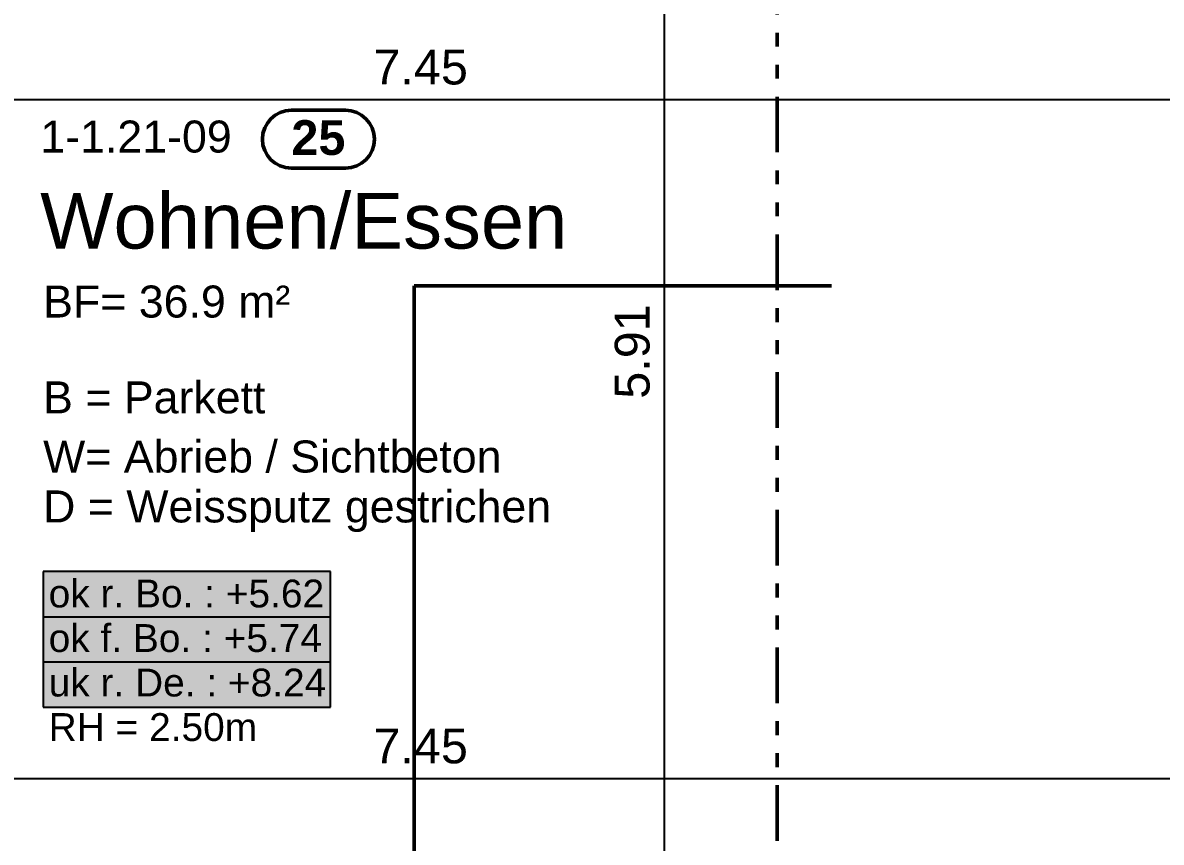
# Model space of a CAD drawing. Header units: centimetres. Extents: x 0.3 to 84.3, y 0.3 to 59.7.
# Drawn here: x 36.61 to 44.79, y 18.21 to 24.11 of the extents above; entities that cross this region are included whole.
import ezdxf

# ---------------------------------------------------------------- set-up
doc = ezdxf.new("R2010")
doc.units = ezdxf.units.CM
for name, pattern in [('AUSGEZOGEN', [0]), ('LINIE_23', [0.79, 0.4, -0.13, 0, -0.13, 0, -0.13]), ('RAND', [44.45, 12.7, -6.35, 12.7, -6.35, 0, -6.35]), ('STRICHPUNKT', [25.4, 12.7, -6.35, 0, -6.35])]:
    doc.linetypes.add(name, pattern=pattern)
for name, color, linetype, lineweight in [('Bauachsen grob', 7, 'RAND', 25), ('Raumbezeichnung', 7, 'AUSGEZOGEN', 35), ('Schnittbegrenzung', 7, 'AUSGEZOGEN', 25), ('Text Koten', 7, 'AUSGEZOGEN', 50), ('Text Werkplan Ausfuehrung', 7, 'AUSGEZOGEN', 50), ('Werkplan- Ausfuehrungsmasse', 7, 'AUSGEZOGEN', 25)]:
    doc.layers.add(name, color=color, linetype=linetype, lineweight=lineweight)
doc.styles.add('ARIAL', font='ARIAL.TTF')

msp = doc.modelspace()

# ---------------------------------------------------------------- hatches: boundary and pattern name
at = {"layer": 'Text Koten', "linetype": 'AUSGEZOGEN', "lineweight": 25, "true_color": 0xf1f1f1}
msp.add_hatch(color=7, dxfattribs=at).paths.add_polyline_path([(36.7533, 20.1598), (36.7533, 19.1865), (38.82, 19.1865), (38.82, 20.1598)])

# ---------------------------------------------------------------- linework, layer by layer
at = {"layer": 'Bauachsen grob', "color": 32, "linetype": 'LINIE_23', "lineweight": 50, "true_color": 0xc36e14}
msp.add_line((42.03, 1.394), (42.03, 57.974), dxfattribs=at)
at = {"layer": 'Schnittbegrenzung', "color": 14, "linetype": 'STRICHPUNKT', "lineweight": 50, "true_color": 0xb20000}
for p, q in [((42.42, 46.214), (42.42, 22.214)), ((42.42, 22.214), (39.42, 22.214)), ((39.42, 22.214), (39.42, 1.034))]:
    msp.add_line(p, q, dxfattribs=at)
at = {"layer": 'Text Koten', "color": 7, "linetype": 'AUSGEZOGEN', "lineweight": 25}
for p, q in [((36.7533, 20.1598), (36.7533, 19.1865)), ((38.82, 20.1598), (36.7533, 20.1598)), ((38.82, 19.1865), (38.82, 20.1598)), ((36.7533, 19.8354), (38.82, 19.8354)), ((36.7533, 19.5109), (38.82, 19.5109)), ((36.7533, 19.1865), (38.82, 19.1865))]:
    msp.add_line(p, q, dxfattribs=at)
at = {"layer": 'Text Werkplan Ausfuehrung', "color": 240, "linetype": 'AUSGEZOGEN', "lineweight": 50}
for p, q in [((38.9263, 23.4764), (38.5378, 23.4764)), ((38.9263, 23.0597), (38.5378, 23.0597))]:
    msp.add_line(p, q, dxfattribs=at)
for centre, start, end in [((38.5378, 23.268), 90, 270), ((38.9263, 23.268), 270, 90)]:
    msp.add_arc(centre, 0.2083, start, end, dxfattribs=at)
at = {"layer": 'Werkplan- Ausfuehrungsmasse', "color": 7, "linetype": 'AUSGEZOGEN', "lineweight": 25}
msp.add_line((32.01, 18.674), (46.91, 18.674), dxfattribs=at)
for points in [[(41.22, 16.474), (41.22, 18.7757), (41.22, 18.7757), (41.22, 28.294)], [(32.01, 23.554), (35.2467, 23.554), (35.2467, 23.554), (46.91, 23.554)]]:
    msp.add_lwpolyline(points, dxfattribs=at)

# ---------------------------------------------------------------- texts
at = {"layer": 'Raumbezeichnung', "color": 7, "linetype": 'AUSGEZOGEN', "lineweight": 50, "char_height": 0.23, "width": 0.115, "attachment_point": 7, "style": 'ARIAL'}
for s, insert in [('1-1.21-09', (36.7337, 23.169)), ('BF=\\~36.9\\~m²', (36.7537, 21.9831)), ('B\\~=\\~Parkett', (36.7533, 21.2942)), ('W=\\~Abrieb\\~/\\~Sichtbeton', (36.7533, 20.8692)), ('D\\~=\\~Weissputz\\~gestrichen', (36.7533, 20.4442))]:
    msp.add_mtext(s, dxfattribs=dict(at, insert=insert))
at = {"layer": 'Raumbezeichnung', "color": 7, "linetype": 'AUSGEZOGEN', "lineweight": 35, "insert": (36.7321, 22.4764), "char_height": 0.4, "width": 0.2, "attachment_point": 7, "style": 'ARIAL'}
msp.add_mtext('Wohnen/Essen', dxfattribs=at)
at = {"layer": 'Text Koten', "color": 7, "linetype": 'AUSGEZOGEN', "lineweight": 35, "char_height": 0.2, "width": 0.1, "attachment_point": 7, "style": 'ARIAL'}
for s, insert in [('ok\\~r.\\~Bo.\\~:\\~+5.62', (36.7933, 19.8998)), ('ok\\~f.\\~Bo.\\~:\\~+5.74', (36.7933, 19.5798)), ('uk\\~r.\\~De.\\~:\\~+8.24', (36.7933, 19.2598)), ('RH\\~=\\~2.50m', (36.7933, 18.9398))]:
    msp.add_mtext(s, dxfattribs=dict(at, insert=insert))
at = {"layer": 'Text Werkplan Ausfuehrung', "color": 240, "linetype": 'AUSGEZOGEN', "lineweight": 50, "insert": (38.5378, 23.1514), "char_height": 0.25, "width": 0.125, "attachment_point": 7, "style": 'ARIAL'}
msp.add_mtext('\\fArial|i0|b1|c0|p0;25', dxfattribs=at)
at = {"layer": 'Werkplan- Ausfuehrungsmasse', "color": 7, "linetype": 'AUSGEZOGEN', "lineweight": 50, "char_height": 0.25, "width": 0.125, "attachment_point": 7, "style": 'ARIAL'}
for insert in [(39.1271, 23.6583), (39.1271, 18.7783)]:
    msp.add_mtext('7.45', dxfattribs=dict(at, insert=insert))
at = {"layer": 'Werkplan- Ausfuehrungsmasse', "color": 7, "linetype": 'AUSGEZOGEN', "lineweight": 50, "insert": (41.1157, 21.4026), "char_height": 0.25, "width": 0.125, "attachment_point": 7, "rotation": 90, "style": 'ARIAL'}
msp.add_mtext('5.91', dxfattribs=at)

doc.saveas('drawing.dxf')
